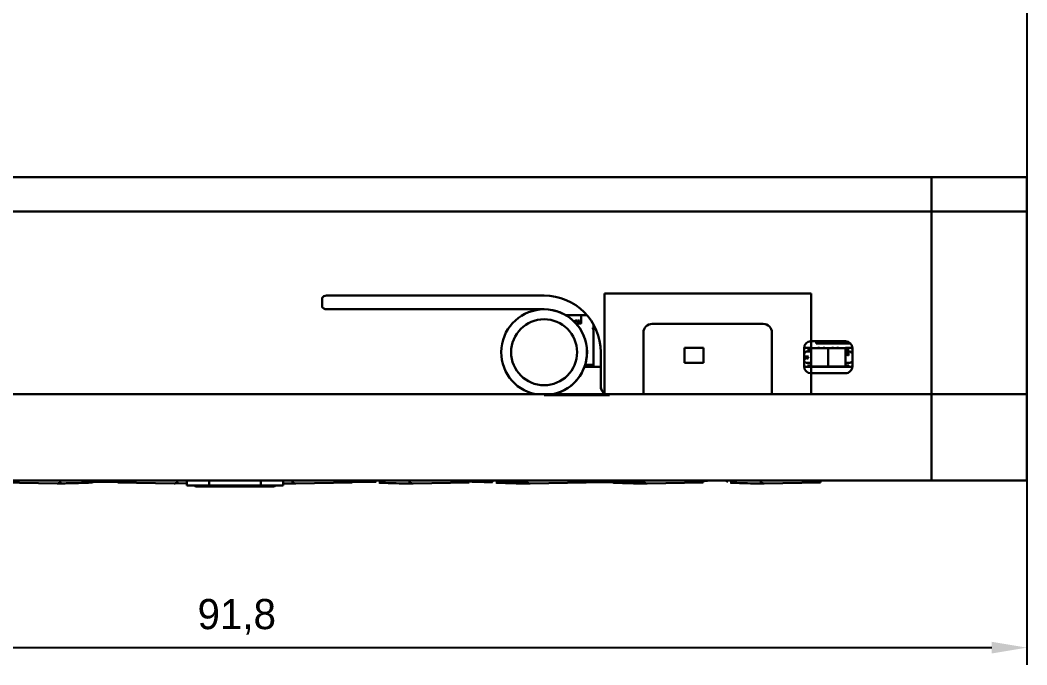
# Model space of a CAD drawing. Header units: millimetres. Extents: x 318 to 879, y 422 to 911.
# Drawn here: x 585 to 701.9, y 421.7 to 496.5 of the extents above; entities that cross this region are included whole.
import ezdxf

# ---------------------------------------------------------------- set-up
doc = ezdxf.new("R2010")
doc.units = ezdxf.units.MM
doc.header["$PDSIZE"] = -1
doc.linetypes.add('CENTERX2', pattern=[20.32, 12.7, -2.54, 2.54, -2.54])
doc.dimstyles.new('ISO-25', dxfattribs={"dimtxt": 2.5, "dimasz": 2.5, "dimexe": 1.25, "dimexo": 0.625, "dimtad": 1, "dimtxsty": 'Standard', "dimcen": 2.5, "dimadec": 0, "dimazin": 0, "dimtfac": 1, "dimtmove": 0, "dimatfit": 3, "dimfxl": 1, "dimarcsym": 0})

# ---------------------------------------------------------------- blocks, each defined once
blk = doc.blocks.new('*D2')
at = {"color": 0, "lineweight": -2}
for p, q in [((518.38, 546.14), (518.38, 421.68)), ((701.93, 546.14), (701.93, 421.68)), ((522.46, 423.68), (697.85, 423.68))]:
    blk.add_line(p, q, dxfattribs=at)
at = {"color": 0}
for points in [[(522.46, 424.36), (522.46, 423), (518.38, 423.68)], [(697.85, 423), (697.85, 424.36), (701.93, 423.68)]]:
    blk.add_solid(points, dxfattribs=at)
at = {"layer": 'Defpoints', "color": 0}
for p in [(518.38, 546.14), (701.93, 546.14), (701.93, 423.68)]:
    blk.add_point(p, dxfattribs=at)
at = {"color": 0, "lineweight": 30, "insert": (610.16, 427.25), "char_height": 3.5, "attachment_point": 5}
blk.add_mtext('91,8', dxfattribs=at)

msp = doc.modelspace()

# ---------------------------------------------------------------- linework, layer by layer
at = {"color": 7, "linetype": 'Continuous', "lineweight": 30, "true_color": 0xffffff}
for p, q in [((529.46, 478.28), (690.85, 478.28)), ((690.85, 478.28), (690.85, 474.28)), ((690.85, 478.28), (701.93, 478.28)), ((701.93, 478.28), (701.93, 474.28)), ((529.46, 474.28), (690.85, 474.28)), ((690.85, 474.28), (701.93, 474.28)), ((690.85, 474.28), (690.85, 453.08)), ((701.93, 474.28), (701.93, 453.08)), ((701.93, 470.48), (701.93, 470.48)), ((701.93, 468.98), (701.93, 459.58)), ((701.93, 459.58), (701.93, 468.98)), ((620.06, 464.25), (620.06, 463.23)), ((620.06, 464.25), (620.06, 463.23)), ((645.86, 464.54), (620.57, 464.54)), ((645.86, 464.54), (620.57, 464.54)), ((652.86, 453.08), (652.86, 464.78)), ((652.86, 464.78), (676.86, 464.78)), ((676.86, 464.78), (676.86, 453.08)), ((645.86, 462.94), (620.57, 462.94)), ((645.86, 462.94), (620.57, 462.94)), ((650.82, 462.28), (648.33, 462.28)), ((650.15, 462.28), (650.15, 461.28)), ((650.15, 461.28), (649.57, 461.28)), ((649.58, 461.66), (649.58, 461.66)), ((649.67, 461.59), (649.67, 461.59)), ((649.67, 461.31), (649.67, 461.31)), ((649.68, 461.59), (649.68, 461.64)), ((649.68, 461.28), (649.68, 461.31)), ((649.76, 461.65), (649.76, 461.28)), ((649.76, 461.65), (649.76, 461.65)), ((649.76, 461.65), (649.76, 461.65)), ((649.97, 461.65), (649.76, 461.65)), ((649.76, 461.65), (649.76, 461.28)), ((649.81, 461.6), (649.97, 461.6)), ((649.81, 461.6), (649.97, 461.6)), ((649.81, 461.47), (649.81, 461.6)), ((649.95, 461.47), (649.81, 461.47)), ((649.81, 461.43), (649.95, 461.43)), ((649.81, 461.43), (649.95, 461.43)), ((649.81, 461.29), (649.81, 461.43)), ((649.98, 461.29), (649.81, 461.29)), ((649.95, 461.43), (649.95, 461.47)), ((649.95, 461.43), (649.95, 461.43)), ((649.97, 461.6), (649.97, 461.65)), ((649.97, 461.6), (649.97, 461.6)), ((649.98, 461.28), (649.98, 461.29)), ((650.05, 461.65), (650.05, 461.28)), ((650.05, 461.65), (650.05, 461.65)), ((650.05, 461.65), (650.05, 461.65)), ((650.05, 461.65), (650.05, 461.29)), ((650.15, 461.65), (650.05, 461.65)), ((650.15, 461.6), (650.1, 461.6)), ((650.15, 461.6), (650.1, 461.6)), ((650.1, 461.6), (650.1, 461.33)), ((651.61, 461.15), (651.61, 456.28)), ((651.61, 461.15), (651.61, 456.28)), ((671.32, 461.24), (658.4, 461.24)), ((657.4, 460.24), (657.4, 453.08)), ((672.32, 453.08), (672.32, 460.24)), ((662.16, 458.48), (662.16, 456.74)), ((664.36, 458.48), (662.16, 458.48)), ((662.16, 456.74), (662.16, 458.48)), ((662.16, 458.48), (664.36, 458.48)), ((664.36, 456.74), (664.36, 458.48)), ((664.36, 458.48), (664.36, 456.74)), ((676.05, 458.44), (676.05, 456.32)), ((676.12, 458.48), (676.12, 458.48)), ((676.12, 458.48), (676.12, 458.48)), ((676.48, 458.48), (676.12, 458.48)), ((676.48, 458.48), (676.48, 458.44)), ((676.48, 458.48), (676.86, 458.48)), ((676.48, 458.44), (676.48, 458.44)), ((676.48, 458.44), (676.48, 458.44)), ((676.85, 458.44), (676.48, 458.44)), ((676.48, 458.44), (676.48, 458.44)), ((680.86, 459.24), (676.85, 459.24)), ((676.85, 458.44), (678.86, 458.44)), ((676.85, 458.44), (676.85, 458.44)), ((676.85, 458.44), (678.86, 458.44)), ((676.86, 458.48), (676.86, 458.44)), ((677.44, 459.24), (677.44, 459.06)), ((677.44, 459.06), (677.44, 458.98)), ((681.45, 458.98), (677.44, 458.98)), ((677.66, 458.48), (677.66, 458.44)), ((677.66, 458.48), (677.66, 458.48)), ((677.66, 458.48), (677.66, 458.44)), ((677.66, 458.48), (677.66, 458.48)), ((677.66, 458.48), (677.66, 458.44)), ((677.86, 458.48), (677.66, 458.48)), ((677.86, 458.44), (677.86, 458.48)), ((678.06, 458.44), (678.06, 458.44)), ((678.06, 458.44), (678.06, 458.44)), ((678.1, 458.44), (678.1, 458.44)), ((678.2, 458.44), (678.2, 458.44)), ((678.26, 458.48), (678.26, 458.44)), ((678.26, 458.48), (678.26, 458.48)), ((678.26, 458.48), (678.26, 458.44)), ((678.26, 458.48), (678.26, 458.48)), ((678.26, 458.48), (678.26, 458.44)), ((678.46, 458.48), (678.26, 458.48)), ((678.31, 458.44), (678.31, 458.44)), ((678.42, 458.44), (678.42, 458.44)), ((678.42, 458.44), (678.54, 458.44)), ((678.46, 458.44), (678.46, 458.48)), ((678.54, 458.44), (678.54, 458.44)), ((678.54, 458.44), (678.54, 458.44)), ((678.58, 458.44), (678.58, 458.44)), ((678.58, 458.44), (678.65, 458.44)), ((678.65, 458.44), (678.65, 458.44)), ((678.75, 458.44), (678.75, 458.44)), ((678.79, 458.44), (678.79, 458.44)), ((678.86, 458.44), (680.86, 458.44)), ((678.86, 458.44), (678.86, 456.32)), ((678.86, 458.44), (680.86, 458.44)), ((678.93, 458.44), (678.93, 458.44)), ((678.93, 458.44), (678.93, 458.44)), ((678.93, 458.44), (678.93, 458.44)), ((678.93, 458.44), (678.93, 458.44)), ((678.93, 458.44), (678.93, 458.44)), ((678.93, 458.44), (679.01, 458.44)), ((679.01, 458.44), (679.01, 458.44)), ((679.02, 458.44), (679.02, 458.44)), ((679.02, 458.44), (679.02, 458.44)), ((679.03, 458.44), (679.03, 458.44)), ((679.04, 458.44), (679.04, 458.44)), ((679.07, 458.44), (679.07, 458.44)), ((679.11, 458.44), (679.11, 458.44)), ((679.11, 458.44), (679.11, 458.44)), ((679.11, 458.44), (679.11, 458.44)), ((679.11, 458.44), (679.11, 458.44)), ((679.11, 458.44), (679.11, 458.44)), ((679.11, 458.44), (679.13, 458.44)), ((679.11, 458.44), (679.11, 458.44)), ((679.13, 458.44), (679.13, 458.44)), ((679.14, 458.44), (679.14, 458.44)), ((679.16, 458.44), (679.16, 458.44)), ((679.16, 458.44), (679.16, 458.44)), ((679.16, 458.44), (679.16, 458.44)), ((679.19, 458.44), (679.19, 458.44)), ((679.22, 458.44), (679.22, 458.44)), ((679.23, 458.44), (679.23, 458.44)), ((679.24, 458.44), (679.24, 458.44)), ((679.24, 458.44), (679.25, 458.44)), ((679.24, 458.44), (679.24, 458.44)), ((679.24, 458.44), (679.25, 458.44)), ((679.24, 458.44), (679.24, 458.44)), ((679.25, 458.44), (679.25, 458.44)), ((679.25, 458.44), (679.25, 458.44)), ((679.25, 458.44), (679.25, 458.44)), ((679.26, 458.44), (679.26, 458.48)), ((679.26, 458.48), (679.26, 458.48)), ((679.26, 458.44), (679.26, 458.48)), ((679.26, 458.48), (679.26, 458.48)), ((679.26, 458.48), (679.46, 458.48)), ((679.26, 458.44), (679.26, 458.48)), ((679.26, 458.44), (679.26, 458.44)), ((679.29, 458.44), (679.29, 458.44)), ((679.29, 458.44), (679.3, 458.44)), ((679.3, 458.44), (679.3, 458.44)), ((679.3, 458.44), (679.36, 458.44)), ((679.36, 458.44), (679.36, 458.44)), ((679.38, 458.44), (679.38, 458.44)), ((679.38, 458.44), (679.38, 458.44)), ((679.38, 458.44), (679.38, 458.44)), ((679.38, 458.44), (679.38, 458.44)), ((679.38, 458.44), (679.38, 458.44)), ((679.38, 458.44), (679.47, 458.44)), ((679.46, 458.48), (679.46, 458.44)), ((679.47, 458.44), (679.47, 458.44)), ((679.47, 458.44), (679.47, 458.44)), ((679.47, 458.44), (679.47, 458.44)), ((679.47, 458.44), (679.5, 458.44)), ((679.5, 458.44), (679.5, 458.44)), ((679.5, 458.44), (679.5, 458.44)), ((679.5, 458.44), (679.5, 458.44)), ((679.5, 458.44), (679.5, 458.44)), ((679.5, 458.44), (679.5, 458.44)), ((679.5, 458.44), (679.54, 458.44)), ((679.54, 458.44), (679.54, 458.44)), ((679.6, 458.44), (679.6, 458.44)), ((679.63, 458.44), (679.63, 458.44)), ((679.64, 458.44), (679.64, 458.44)), ((679.64, 458.44), (679.64, 458.44)), ((679.64, 458.44), (679.64, 458.44)), ((679.64, 458.44), (679.66, 458.44)), ((679.66, 458.44), (679.66, 458.44)), ((679.66, 458.44), (679.68, 458.44)), ((679.68, 458.44), (679.68, 458.44)), ((679.68, 458.44), (679.74, 458.44)), ((679.74, 458.44), (679.76, 458.44)), ((679.74, 458.44), (679.74, 458.44)), ((679.74, 458.44), (679.76, 458.44)), ((679.76, 458.44), (679.76, 458.44)), ((679.76, 458.44), (679.76, 458.44)), ((679.76, 458.44), (679.76, 458.44)), ((679.76, 458.44), (679.78, 458.44)), ((679.78, 458.44), (679.78, 458.44)), ((679.86, 458.44), (679.86, 458.48)), ((679.86, 458.48), (679.86, 458.48)), ((679.86, 458.44), (679.86, 458.48)), ((679.86, 458.48), (679.86, 458.48)), ((679.86, 458.44), (679.86, 458.48)), ((679.86, 458.48), (680.06, 458.48)), ((680.06, 458.48), (680.06, 458.44)), ((680.86, 458.48), (680.86, 458.44)), ((680.86, 458.48), (680.86, 458.48)), ((680.86, 458.48), (680.86, 458.44)), ((680.86, 458.48), (680.86, 458.48)), ((680.86, 458.48), (680.86, 458.44)), ((681.24, 458.48), (680.86, 458.48)), ((680.86, 458.44), (680.86, 456.32)), ((680.86, 458.44), (681.24, 458.44)), ((681.24, 458.48), (681.24, 458.44)), ((681.24, 458.48), (681.24, 458.48)), ((681.24, 458.48), (681.24, 458.48)), ((681.24, 458.48), (681.6, 458.48)), ((681.24, 458.48), (681.24, 458.44)), ((681.24, 458.44), (681.24, 458.44)), ((681.24, 458.44), (681.24, 458.44)), ((681.24, 458.44), (681.24, 458.44)), ((681.24, 458.44), (681.24, 458.44)), ((681.66, 456.32), (681.66, 458.44)), ((681.66, 458.44), (681.66, 458.44)), ((681.66, 458.44), (681.66, 456.32)), ((652.44, 457.96), (652.44, 453.98)), ((652.44, 457.96), (652.44, 453.98)), ((652.44, 457.96), (652.44, 457.96)), ((652.44, 453.98), (652.44, 457.96)), ((676.18, 457.48), (676.38, 457.14)), ((676.18, 457.48), (676.18, 457.48)), ((676.58, 457.48), (676.18, 457.48)), ((676.18, 457.48), (676.38, 457.14)), ((676.28, 458.03), (676.85, 458.03)), ((676.28, 458.03), (676.85, 458.03)), ((676.38, 457.14), (676.58, 457.48)), ((676.85, 458.33), (676.46, 458.33)), ((676.85, 458.03), (676.85, 458.03)), ((680.86, 458.03), (680.86, 458.33)), ((680.86, 458.33), (681.26, 458.33)), ((681.43, 458.03), (680.86, 458.03)), ((681.43, 458.03), (680.86, 458.03)), ((681.21, 457.98), (680.86, 457.78)), ((680.86, 457.78), (681.21, 457.58)), ((681.21, 457.58), (681.21, 457.98)), ((681.21, 457.58), (681.21, 457.98)), ((681.43, 458.03), (681.43, 458.03)), ((701.93, 458.08), (701.93, 458.08)), ((701.93, 458.04), (701.93, 458.04)), ((701.93, 456.5), (701.93, 457.3)), ((701.93, 457.3), (701.93, 456.5)), ((652.44, 456.28), (650.54, 456.28)), ((650.56, 456.28), (650.56, 456.31)), ((650.61, 456.48), (651.61, 456.48)), ((651.51, 456.32), (651.47, 456.32)), ((651.51, 456.32), (651.47, 456.32)), ((651.47, 456.28), (651.47, 456.32)), ((651.48, 456.28), (651.48, 456.28)), ((651.51, 456.48), (651.51, 456.32)), ((651.6, 456.48), (651.6, 456.28)), ((664.36, 456.74), (662.16, 456.74)), ((664.36, 456.74), (662.16, 456.74)), ((676.06, 456.44), (676.05, 456.44)), ((676.06, 456.44), (676.05, 456.44)), ((681.66, 456.28), (676.05, 456.28)), ((676.28, 456.73), (676.85, 456.73)), ((676.38, 457.14), (676.38, 457.14)), ((676.85, 456.43), (676.46, 456.43)), ((676.85, 456.43), (676.46, 456.43)), ((676.85, 456.32), (676.48, 456.32)), ((676.85, 456.32), (676.48, 456.32)), ((676.48, 456.28), (676.48, 456.32)), ((676.48, 456.32), (676.48, 456.32)), ((676.85, 456.43), (676.85, 456.43)), ((676.85, 456.32), (678.86, 456.32)), ((676.85, 456.32), (676.85, 456.32)), ((676.85, 456.32), (678.86, 456.32)), ((676.86, 456.28), (676.86, 456.32)), ((677.16, 456.28), (677.16, 456.32)), ((677.16, 456.28), (677.17, 456.28)), ((677.66, 456.32), (677.66, 456.28)), ((677.66, 456.32), (677.66, 456.28)), ((677.66, 456.32), (677.66, 456.28)), ((678.46, 456.28), (678.46, 456.32)), ((678.5, 456.32), (678.5, 456.28)), ((678.5, 456.32), (678.5, 456.3)), ((678.5, 456.32), (678.5, 456.28)), ((678.5, 456.28), (678.5, 456.3)), ((678.86, 456.32), (680.86, 456.32)), ((678.86, 456.32), (680.86, 456.32)), ((679.26, 456.28), (679.26, 456.32)), ((679.26, 456.28), (679.26, 456.32)), ((679.26, 456.28), (679.26, 456.32)), ((680.06, 456.32), (680.06, 456.28)), ((680.1, 456.32), (680.1, 456.28)), ((680.86, 456.73), (680.86, 456.43)), ((681.43, 456.73), (680.86, 456.73)), ((680.86, 456.43), (681.26, 456.43)), ((680.86, 456.43), (681.26, 456.43)), ((680.86, 456.32), (680.86, 456.32)), ((680.86, 456.32), (681.24, 456.32)), ((680.86, 456.28), (680.86, 456.32)), ((680.86, 456.28), (680.86, 456.32)), ((680.86, 456.32), (681.24, 456.32)), ((680.86, 456.28), (680.86, 456.32)), ((681.24, 456.28), (681.24, 456.32)), ((681.24, 456.32), (681.24, 456.32)), ((681.24, 456.32), (681.24, 456.32)), ((681.24, 456.28), (681.24, 456.32)), ((681.24, 456.32), (681.24, 456.32)), ((681.26, 456.43), (681.26, 456.43)), ((681.66, 456.32), (681.66, 456.32)), ((676.85, 455.52), (680.86, 455.52)), ((701.93, 455.76), (701.93, 455.76)), ((652.44, 453.98), (652.44, 453.98)), ((644.86, 453.08), (529.46, 453.08)), ((529.46, 453.08), (644.86, 453.08)), ((645.86, 452.98), (653.44, 452.98)), ((690.85, 453.08), (646.85, 453.08)), ((653, 453.08), (646.99, 453.08)), ((657.4, 453.08), (652.86, 453.08)), ((672.32, 453.08), (657.4, 453.08)), ((676.86, 453.08), (672.32, 453.08)), ((690.85, 453.08), (690.85, 443.08)), ((701.93, 453.08), (690.85, 453.08)), ((690.85, 453.08), (701.93, 453.08)), ((701.93, 453.08), (701.93, 443.08)), ((690.85, 443.08), (529.46, 443.08)), ((589.29, 442.73), (582.75, 442.84)), ((593.67, 442.96), (593.75, 443.04)), ((596.35, 443.08), (596.35, 442.84)), ((602.89, 442.73), (596.35, 442.84)), ((602.89, 442.73), (604.35, 442.75)), ((604.35, 443.08), (604.35, 442.48)), ((606.95, 442.48), (604.35, 442.48)), ((605.55, 442.38), (606.95, 442.38)), ((606.95, 443.08), (606.95, 442.48)), ((612.95, 442.48), (606.95, 442.48)), ((606.95, 442.38), (612.95, 442.38)), ((612.95, 443.08), (612.95, 442.48)), ((615.55, 442.48), (612.95, 442.48)), ((612.95, 442.38), (614.35, 442.38)), ((615.55, 443.08), (615.55, 442.48)), ((615.55, 442.74), (617.03, 442.73)), ((623.55, 442.84), (617.03, 442.73)), ((623.55, 443.08), (623.55, 442.84)), ((626.14, 443.08), (626.38, 442.91)), ((637.15, 442.84), (630.63, 442.73)), ((637.15, 443.08), (637.15, 442.84)), ((639.74, 443.08), (639.98, 442.91)), ((643.86, 442.87), (640.74, 442.87)), ((650.75, 442.84), (644.23, 442.73)), ((650.75, 443.08), (650.75, 442.84)), ((650.75, 442.9), (650.88, 442.87)), ((650.88, 442.87), (652.95, 442.87)), ((653.34, 443.08), (653.58, 442.91)), ((664.35, 442.84), (657.83, 442.73)), ((664.35, 443.08), (664.35, 442.84)), ((666.94, 443.08), (667.18, 442.91)), ((677.95, 442.84), (671.43, 442.73)), ((677.95, 443.08), (677.95, 442.84)), ((701.93, 443.08), (690.85, 443.08))]:
    msp.add_line(p, q, dxfattribs=at)
at = {"color": 7, "linetype": 'CENTERX2', "lineweight": 30, "true_color": 0xffffff}
for p, q in [((701.93, 469.98), (701.93, 469.98)), ((701.93, 468.98), (701.93, 459.58)), ((701.93, 458.58), (701.93, 458.58))]:
    msp.add_line(p, q, dxfattribs=at)
at = {"color": 7, "linetype": 'Continuous', "lineweight": 25, "true_color": 0xffffff}
for p, q in [((649.43, 461.6), (649.43, 461.6)), ((676.85, 458.44), (676.85, 458.33)), ((676.85, 458.03), (676.85, 456.73)), ((650.56, 456.32), (651.47, 456.32)), ((650.56, 456.32), (651.47, 456.32)), ((651.47, 456.32), (651.47, 456.48)), ((651.47, 456.32), (651.47, 456.48)), ((676.05, 456.32), (676.11, 456.32)), ((676.85, 456.43), (676.85, 456.32)), ((678.86, 456.32), (678.86, 456.32)), ((606.95, 442.38), (606.95, 442.48)), ((612.95, 442.48), (612.95, 442.38))]:
    msp.add_line(p, q, dxfattribs=at)
at = {"color": 7, "linetype": 'Continuous', "lineweight": 30, "true_color": 0xffffff, "flags": 128}
for points in [[(701.93, 470.48), (701.93, 470.45), (701.93, 470.36), (701.93, 470.22), (701.93, 470.04), (701.93, 469.81), (701.93, 469.55), (701.93, 469.27), (701.93, 468.98)], [(701.93, 468.98), (701.93, 469.27), (701.93, 469.55), (701.93, 469.81), (701.93, 470.04), (701.93, 470.22), (701.93, 470.36), (701.93, 470.45), (701.93, 470.48)], [(701.93, 459.98), (701.93, 459.67), (701.93, 459.58)], [(701.93, 459.58), (701.93, 459.29), (701.93, 459), (701.93, 458.74), (701.93, 458.52), (701.93, 458.33), (701.93, 458.19), (701.93, 458.11), (701.93, 458.08)], [(701.93, 458.08), (701.93, 458.11), (701.93, 458.19), (701.93, 458.33), (701.93, 458.52), (701.93, 458.74), (701.93, 459), (701.93, 459.29), (701.93, 459.58)], [(677.44, 459.24), (677.44, 459.15), (677.44, 459.06)], [(701.93, 457.3), (701.93, 457.6), (701.93, 457.87), (701.93, 458.04)], [(701.93, 458.04), (701.93, 457.97), (701.93, 457.77), (701.93, 457.3)], [(701.93, 455.76), (701.93, 455.83), (701.93, 456.03), (701.93, 456.5)], [(701.93, 456.5), (701.93, 456.19), (701.93, 455.93), (701.93, 455.76)], [(701.93, 456.5), (701.93, 456.39), (701.93, 456.36)]]:
    msp.add_lwpolyline(points, dxfattribs=at)
at = {"color": 7, "linetype": 'CENTERX2', "lineweight": 30, "true_color": 0xffffff, "flags": 128}
for points in [[(701.93, 469.98), (701.93, 469.96), (701.93, 469.9), (701.93, 469.81), (701.93, 469.68), (701.93, 469.53), (701.93, 469.36), (701.93, 469.17), (701.93, 468.98)], [(701.93, 459.58), (701.93, 459.38), (701.93, 459.2), (701.93, 459.02), (701.93, 458.87), (701.93, 458.75), (701.93, 458.65), (701.93, 458.6), (701.93, 458.58)]]:
    msp.add_lwpolyline(points, dxfattribs=at)
at = {"color": 7, "linetype": 'Continuous', "lineweight": 25, "true_color": 0xffffff, "flags": 128}
for points in [[(651.47, 456.28), (651.47, 456.28), (651.47, 456.28), (651.47, 456.28), (651.47, 456.29), (651.47, 456.3), (651.47, 456.3), (651.47, 456.31), (651.47, 456.32)], [(677.16, 456.28), (677.16, 456.28), (677.16, 456.28), (677.16, 456.28), (677.16, 456.29), (677.16, 456.3), (677.16, 456.3), (677.16, 456.31), (677.16, 456.32)]]:
    msp.add_lwpolyline(points, dxfattribs=at)
at = {"color": 7, "linetype": 'Continuous', "lineweight": 30, "true_color": 0xffffff}
msp.add_circle((645.86, 457.96), 3.83, dxfattribs=at)
for centre, radius, start, end in [((620.57, 463.94), 0.6, 90, 149.1931), ((620.57, 463.94), 0.6, 90, 149.1931), ((645.86, 457.96), 6.58, 0.0001, 90), ((645.86, 457.96), 6.58, 0.0001, 90), ((645.86, 457.96), 6.58, 0, 90), ((620.57, 463.54), 0.6, 210.8069, 270), ((620.57, 463.54), 0.6, 210.8069, 270), ((645.86, 457.96), 4.98, 90, 258.4986), ((645.86, 457.96), 4.98, 270, 90), ((645.86, 457.96), 4.98, 281.5014, 90), ((650.35, 461.02), 0.4, 120, 139.4584), ((658.4, 460.24), 1, 90, 179.9999), ((671.32, 460.24), 1, 359.9999, 90), ((676.85, 458.44), 0.8, 90, 179.9999), ((675.86, 458.48), 0.26, 318.8912, 0.0001), ((675.86, 458.48), 0.26, 318.8918, 0.0001), ((675.86, 458.48), 0.26, 318.8312, 0), ((675.86, 458.48), 0.62, 345.9992, 356.3009), ((675.86, 458.48), 0.62, 345.9992, 356.3009), ((680.86, 458.44), 0.8, 0.0001, 90), ((680.86, 458.44), 0.8, 0.0001, 90), ((681.86, 458.48), 0.62, 183.6991, 194.0008), ((681.86, 458.48), 0.62, 183.6991, 194.0008), ((681.86, 458.48), 0.62, 183.6991, 194.0008), ((681.86, 458.48), 0.26, 179.9999, 221.2375), ((681.86, 458.48), 0.26, 180, 221.1776), ((675.86, 458.48), 0.62, 288.4193, 313.464), ((675.86, 458.48), 0.62, 288.4018, 313.464), ((681.86, 458.48), 0.62, 226.536, 251.6182), ((681.86, 458.48), 0.62, 226.536, 251.6182), ((681.86, 458.48), 0.62, 226.536, 251.6007), ((651.47, 456.32), 0.04, 270, 0), ((675.86, 456.28), 0.62, 46.536, 71.5807), ((675.86, 456.28), 0.62, 46.536, 71.5982), ((675.86, 456.28), 0.26, 0.0001, 41.1082), ((675.86, 456.28), 0.26, 0.0001, 41.1088), ((675.86, 456.28), 0.26, 0, 41.1688), ((676.85, 456.32), 0.8, 179.9999, 269.9988), ((675.86, 456.28), 0.62, 3.6991, 14.0008), ((675.86, 456.28), 0.62, 3.6991, 14.0008), ((677.16, 456.32), 0.04, 270, 0), ((680.86, 456.32), 0.8, 270, 0.0001), ((680.86, 456.32), 0.8, 270.0002, 0), ((681.86, 456.28), 0.62, 165.9992, 176.3009), ((681.86, 456.28), 0.62, 165.9992, 176.3009), ((681.86, 456.28), 0.62, 165.9992, 176.3009), ((681.86, 456.28), 0.62, 108.3818, 133.464), ((681.86, 456.28), 0.62, 108.3818, 133.464), ((681.86, 456.28), 0.62, 108.3993, 133.464), ((681.86, 456.28), 0.26, 138.7625, 179.9999), ((681.86, 456.28), 0.26, 138.8224, 180), ((653.44, 453.98), 1, 179.9999, 270), ((653.44, 453.98), 1, 179.9999, 244.1581), ((653.44, 453.98), 1, 179.9999, 244.1581), ((605.55, 442.98), 0.6, 236.4427, 270), ((614.35, 442.98), 0.6, 270, 303.5573)]:
    msp.add_arc(centre, radius, start, end, dxfattribs=at)
for start_param, end_param in [(4.712389, 5.101114), (5.965217, 6.283185)]:
    msp.add_ellipse((652.95, 443.08), major_axis=(12, 0), ratio=0.017455, start_param=start_param, end_param=end_param, dxfattribs=at)
for points, knots in [([(649.43, 461.6), (649.41, 461.57), (649.37, 461.52), (649.37, 461.47), (649.37, 461.44)], [0, 0, 0, 0, 0.535916, 1, 1, 1, 1]), ([(649.43, 461.6), (649.41, 461.57), (649.38, 461.52), (649.37, 461.47), (649.37, 461.44)], [0, 0, 0, 0, 0.535916, 1, 1, 1, 1]), ([(649.58, 461.66), (649.55, 461.65), (649.49, 461.65), (649.45, 461.61), (649.43, 461.6)], [0, 0, 0, 0, 0.5681367, 1, 1, 1, 1]), ([(649.58, 461.66), (649.55, 461.65), (649.49, 461.65), (649.45, 461.61), (649.43, 461.6)], [0, 0, 0, 0, 0.568137, 1, 1, 1, 1]), ([(649.43, 461.44), (649.43, 461.47), (649.43, 461.51), (649.46, 461.55), (649.47, 461.56)], [0, 0, 0, 0, 0.585906, 1, 1, 1, 1]), ([(649.43, 461.44), (649.43, 461.47), (649.43, 461.51), (649.46, 461.55), (649.47, 461.56)], [0, 0, 0, 0, 0.585906, 1, 1, 1, 1]), ([(649.47, 461.56), (649.49, 461.58), (649.52, 461.61), (649.56, 461.61), (649.58, 461.61)], [0, 0, 0, 0, 0.545172, 1, 1, 1, 1]), ([(649.47, 461.56), (649.49, 461.58), (649.52, 461.61), (649.56, 461.61), (649.58, 461.61)], [0, 0, 0, 0, 0.545172, 1, 1, 1, 1]), ([(649.67, 461.31), (649.66, 461.3), (649.62, 461.29), (649.59, 461.28), (649.57, 461.28)], [0, 0, 0, 0, 0.540106, 1, 1, 1, 1]), ([(649.68, 461.31), (649.66, 461.3), (649.62, 461.29), (649.59, 461.28), (649.57, 461.28)], [0, 0, 0, 0, 0.5401057, 1, 1, 1, 1]), ([(649.67, 461.64), (649.66, 461.65), (649.63, 461.66), (649.59, 461.66), (649.58, 461.66)], [0, 0, 0, 0, 0.516592, 1, 1, 1, 1]), ([(649.68, 461.64), (649.66, 461.65), (649.63, 461.66), (649.59, 461.66), (649.58, 461.66)], [0, 0, 0, 0, 0.516592, 1, 1, 1, 1]), ([(649.58, 461.61), (649.6, 461.61), (649.63, 461.61), (649.66, 461.59), (649.67, 461.59)], [0, 0, 0, 0, 0.564823, 1, 1, 1, 1]), ([(649.58, 461.61), (649.6, 461.61), (649.63, 461.61), (649.66, 461.59), (649.68, 461.59)], [0, 0, 0, 0, 0.564823, 1, 1, 1, 1]), ([(651.51, 460.81), (651.52, 460.74), (651.53, 460.64), (651.59, 460.56), (651.61, 460.52)], [0, 0, 0, 0, 0.622191, 1, 1, 1, 1]), ([(651.51, 456.3), (651.51, 456.3), (651.51, 456.3), (651.51, 456.3), (651.51, 456.3)], [0, 0, 0, 0, 0.56, 1, 1, 1, 1]), ([(677.2, 456.3), (677.19, 456.3), (677.19, 456.3), (677.19, 456.3), (677.19, 456.3)], [0, 0, 0, 0, 0.56, 1, 1, 1, 1]), ([(646.85, 453.08), (646.52, 453.08), (645.87, 453.08), (645.19, 453.08), (644.87, 453.08), (644.86, 453.08)], [0, 0, 0, 0, 0.49577, 0.996868, 1, 1, 1, 1]), ([(589.75, 443.08), (589.74, 443.04), (589.72, 442.95), (589.63, 442.85), (589.52, 442.77), (589.4, 442.73), (589.32, 442.73), (589.29, 442.73)], [0, 0, 0, 0, 0.2042614, 0.4077103, 0.6295516, 0.8633223, 1, 1, 1, 1]), ([(589.29, 442.73), (589.88, 442.74), (591.07, 442.76), (592.32, 442.79), (593.03, 442.83), (593.38, 442.84), (593.38, 442.86), (593.38, 442.86)], [0, 0, 0, 0, 0.325238, 0.650473, 0.820705, 0.991511, 1, 1, 1, 1]), ([(593.4, 442.89), (593.45, 442.89), (593.54, 442.9), (593.61, 442.95), (593.65, 442.98)], [0, 0, 0, 0, 0.499885, 1, 1, 1, 1]), ([(596.35, 442.91), (596.03, 442.91), (595.16, 442.91), (594.19, 442.92), (593.67, 442.93), (593.57, 442.93)], [0, 0, 0, 0, 0.31214, 0.859186, 1, 1, 1, 1]), ([(603.35, 443.08), (603.34, 443.04), (603.32, 442.95), (603.23, 442.85), (603.12, 442.77), (603, 442.73), (602.92, 442.73), (602.89, 442.73)], [0, 0, 0, 0, 0.2042614, 0.4077103, 0.6295516, 0.8633223, 1, 1, 1, 1]), ([(617.03, 442.73), (616.97, 442.73), (616.84, 442.74), (616.68, 442.84), (616.58, 442.96), (616.56, 443.04), (616.55, 443.08)], [0, 0, 0, 0, 0.294995, 0.589046, 0.840015, 1, 1, 1, 1]), ([(626.35, 442.93), (625.85, 442.92), (624.99, 442.91), (623.97, 442.91), (623.55, 442.91)], [0, 0, 0, 0, 0.590333, 1, 1, 1, 1]), ([(626.65, 442.85), (626.68, 442.84), (626.76, 442.81), (627.59, 442.78), (628.95, 442.74), (630.07, 442.73), (630.63, 442.73)], [0, 0, 0, 0, 0.1395775, 0.473863, 0.7371283, 1, 1, 1, 1]), ([(630.63, 442.73), (630.57, 442.73), (630.44, 442.74), (630.28, 442.84), (630.18, 442.96), (630.16, 443.04), (630.15, 443.08)], [0, 0, 0, 0, 0.294995, 0.589046, 0.840015, 1, 1, 1, 1]), ([(637.22, 442.97), (637.29, 442.96), (637.42, 442.94), (638.29, 442.91), (639.16, 442.89), (639.74, 442.88), (639.88, 442.88)], [0, 0, 0, 0, 0.3284652, 0.656688, 0.9151378, 1, 1, 1, 1]), ([(640.25, 442.85), (640.28, 442.84), (640.36, 442.81), (641.19, 442.78), (642.55, 442.74), (643.67, 442.73), (644.23, 442.73)], [0, 0, 0, 0, 0.139577, 0.473863, 0.737128, 1, 1, 1, 1]), ([(644.23, 442.73), (644.17, 442.73), (644.04, 442.74), (643.88, 442.84), (643.78, 442.96), (643.76, 443.04), (643.75, 443.08)], [0, 0, 0, 0, 0.294995, 0.589046, 0.840015, 1, 1, 1, 1]), ([(650.87, 442.87), (650.94, 442.89), (651.08, 442.93), (652.13, 442.98), (653.1, 443), (653.43, 443.01)], [0, 0, 0, 0, 0.395466, 0.791752, 1, 1, 1, 1]), ([(653.85, 442.85), (653.88, 442.84), (653.96, 442.81), (654.79, 442.78), (656.15, 442.74), (657.27, 442.73), (657.83, 442.73)], [0, 0, 0, 0, 0.139577, 0.473863, 0.737128, 1, 1, 1, 1]), ([(657.83, 442.73), (657.77, 442.73), (657.64, 442.74), (657.48, 442.84), (657.38, 442.96), (657.36, 443.04), (657.35, 443.08)], [0, 0, 0, 0, 0.294995, 0.589046, 0.840015, 1, 1, 1, 1]), ([(667.45, 442.85), (667.48, 442.84), (667.56, 442.81), (668.39, 442.78), (669.75, 442.74), (670.87, 442.73), (671.43, 442.73)], [0, 0, 0, 0, 0.139577, 0.473863, 0.737128, 1, 1, 1, 1]), ([(671.43, 442.73), (671.37, 442.73), (671.24, 442.74), (671.08, 442.84), (670.98, 442.96), (670.96, 443.04), (670.95, 443.08)], [0, 0, 0, 0, 0.294995, 0.589046, 0.840015, 1, 1, 1, 1])]:
    msp.add_open_spline(points, degree=3, knots=knots, dxfattribs=at)

# ---------------------------------------------------------------- dimensions: what is measured, and where the dimension line sits
at = {"color": 7, "lineweight": 30, "true_color": 0xffffff}
dim = msp.add_linear_dim(base=(701.93, 423.68), p1=(518.38, 546.14), p2=(701.93, 546.14), dimstyle='ISO-25', override={"dimtxt": 3.5, "dimasz": 4.08, "dimexe": 2, "dimexo": 0, "dimgap": 1.524, "dimtih": 1, "dimtoh": 1, "dimdec": 1, "dimlfac": 0.5, "dimzin": 0, "dimadec": 2, "dimtzin": 0}, dxfattribs=at)
dim.commit()
dim.dimension.update_dxf_attribs({"geometry": '*D2', "text_midpoint": (610.16, 427.25)})

doc.saveas('drawing.dxf')
